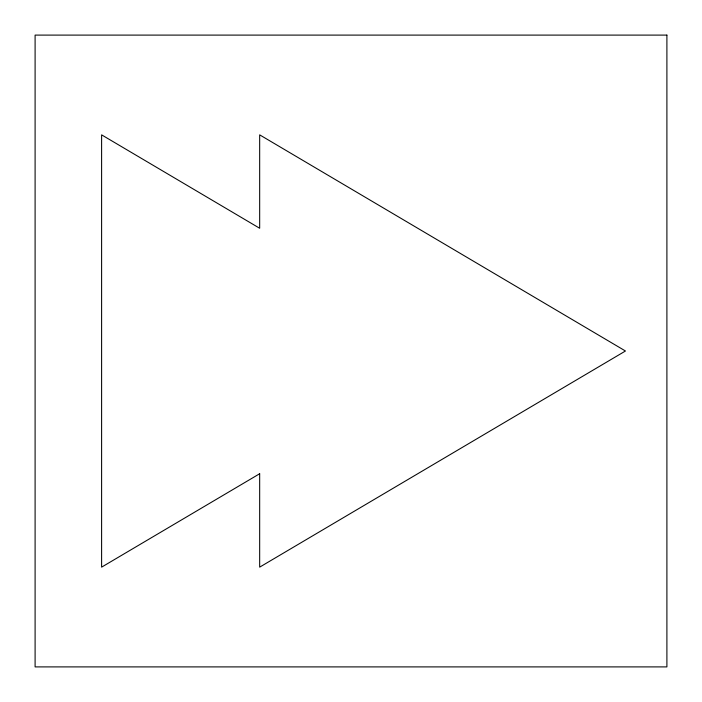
<?xml version="1.0" encoding="UTF-8"?>
<svg xmlns="http://www.w3.org/2000/svg" width="702" height="702" viewBox="0 0 702 702"><rect width="100%" height="100%" fill="white"/><g stroke="black" fill="none" stroke-linecap="round" stroke-linejoin="round"><path stroke-width="1.05" d="M259.67 473.736L101.606 567.146L101.606 134.854L259.67 228.264L259.67 134.854L625.456 351L259.67 567.146L259.67 473.736M666.9 35.1L35.1 35.1L35.1 666.9L666.9 666.9L666.9 35.1"/></g></svg>
